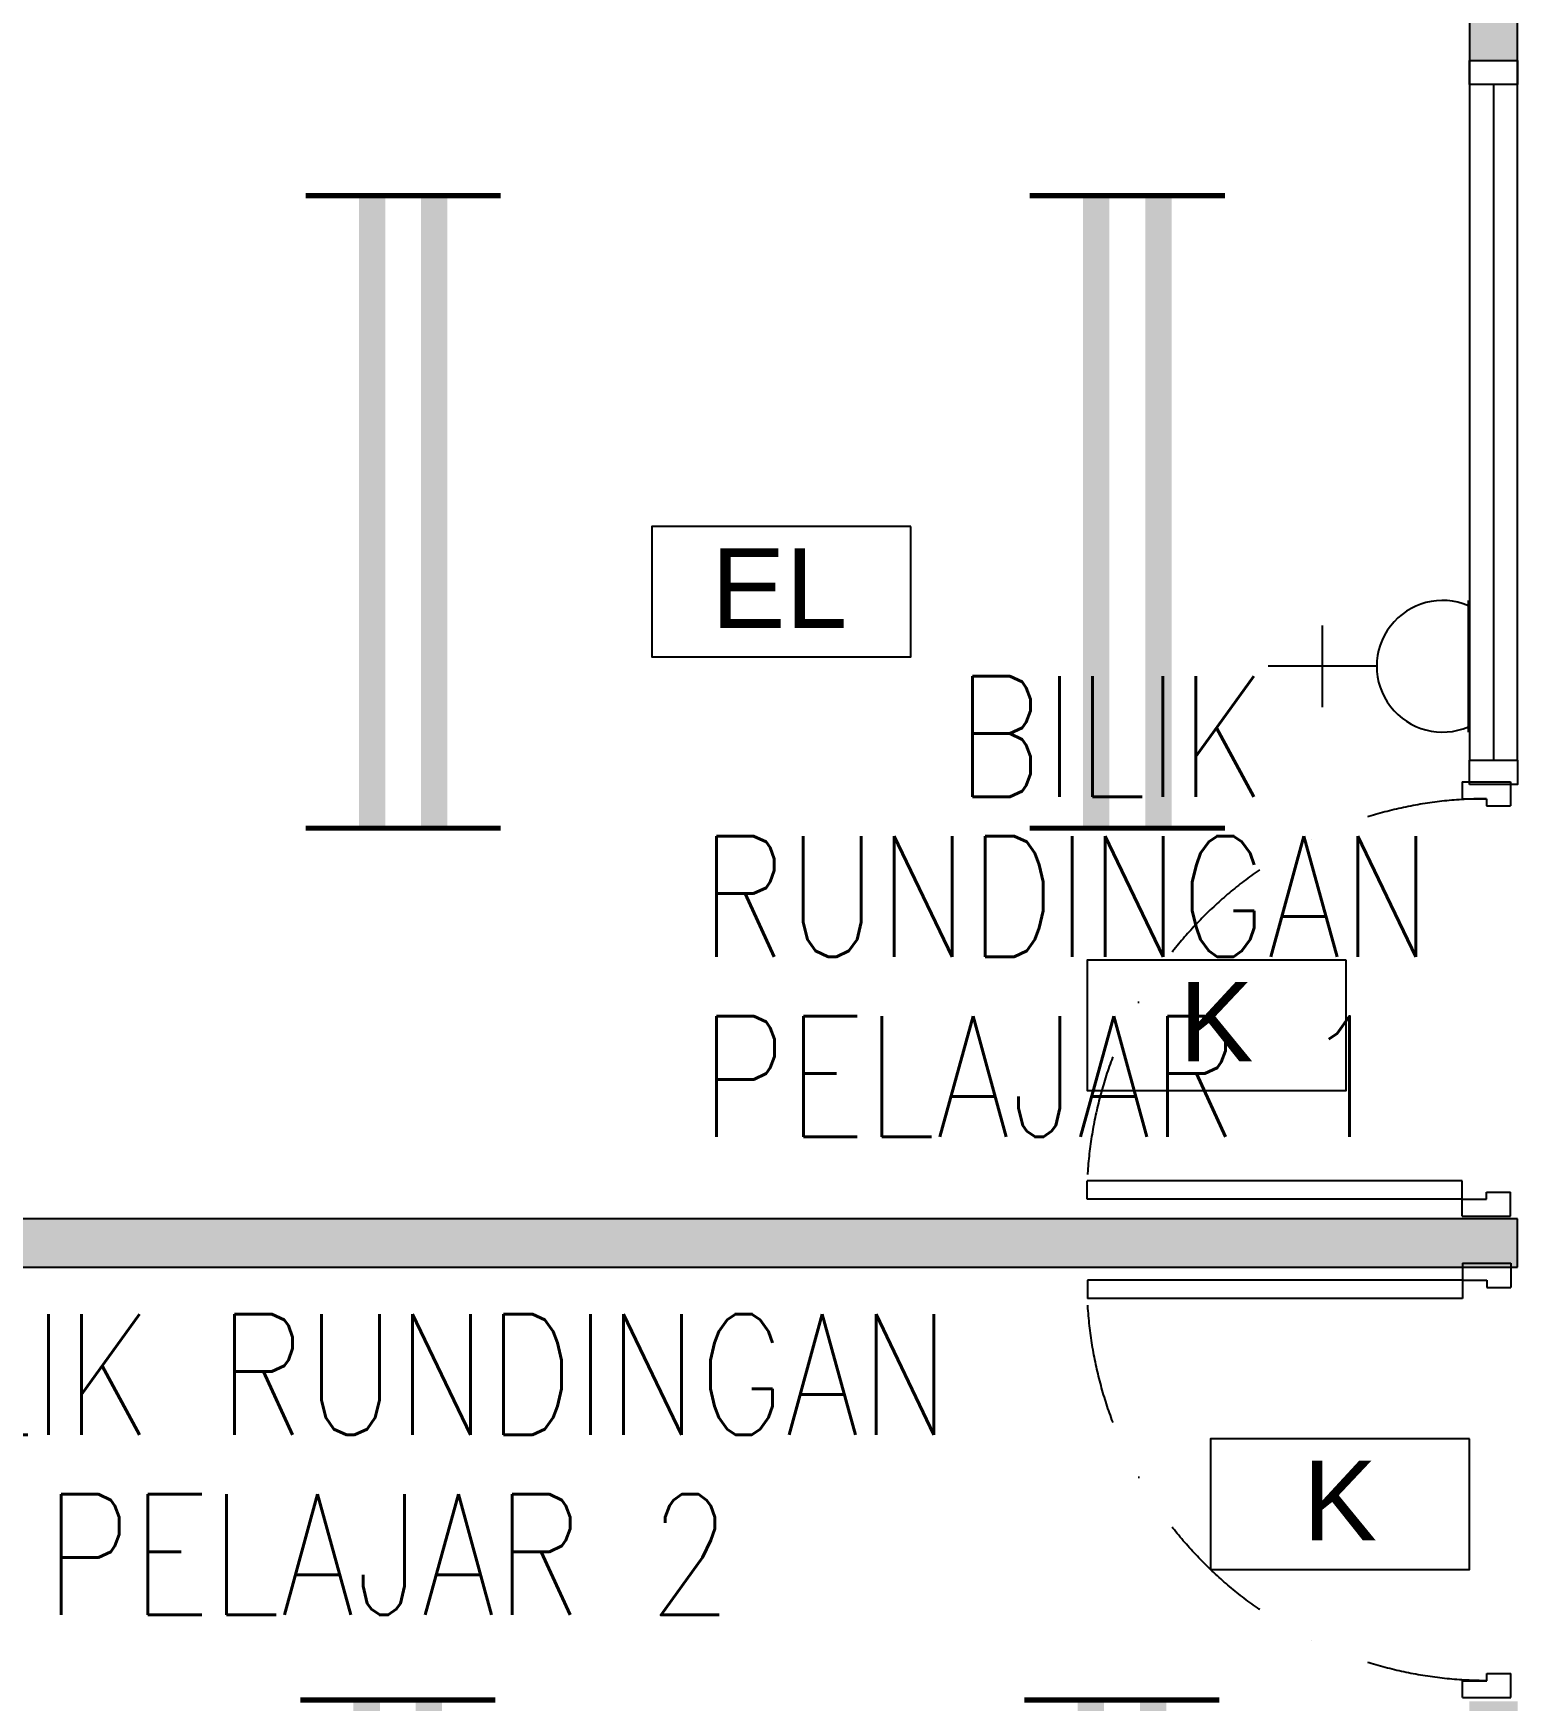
# Model space of a CAD drawing. Header units: inches. Extents: x -106706990 to 300603, y -86718466 to 1728185.
# Drawn here: x 27914 to 30989, y 40256 to 43710 of the extents above; entities that cross this region are included whole.
import ezdxf
from ezdxf.enums import TextEntityAlignment as Align

# ---------------------------------------------------------------- set-up
doc = ezdxf.new("R2010")
doc.units = ezdxf.units.IN
doc.header["$MEASUREMENT"] = 0
doc.linetypes.add('DASHDOT', pattern=[1, 0.5, -0.25, 0, -0.25])
doc.linetypes.add('HIDDEN', pattern=[0.375, 0.25, -0.125])
for name, color, linetype in [('A-DOOR', 9, 'Continuous'), ('A-HATCH', 8, 'Continuous'), ('A-PARTITION', 4, 'Continuous'), ('A-ROOMSYM', 3, 'Continuous'), ('A-WIN', 9, 'Continuous'), ('EL LIGHT', 6, 'Continuous'), ('ELECT', 6, 'Continuous'), ('K LIGHT', 3, 'Continuous'), ('LAMP', 5, 'Continuous')]:
    doc.layers.add(name, color=color, linetype=linetype)
doc.styles.add('arial', font='arial.ttf')
doc.styles.add('style1', font='romans.shx', dxfattribs={"height": 750})

# ---------------------------------------------------------------- blocks, each defined once
blk = doc.blocks.new('A$C4F656F16')
at = {"layer": 'A-DOOR', "color": 8}
for p, q in [((35, 100), (35, 877.1)), ((35, 877.1), (73, 877.1)), ((73, 100), (73, 877.1)), ((35, 100), (73, 100))]:
    blk.add_line(p, q, dxfattribs=at)
at = {"layer": 'A-DOOR', "color": 8, "linetype": 'Continuous'}
for p, q in [((0, 100), (35, 100)), ((0, 100), (0, 100)), ((0, 100), (0, 0)), ((0, 100), (0, 100)), ((35, 100), (35, 50)), ((900, 100), (865, 100)), ((865, 100), (865, 50)), ((900, 100), (900, 100)), ((900, 100), (900, 0)), ((900, 100), (900, 100)), ((35, 50), (50, 50)), ((50, 50), (50, 0)), ((865, 50), (850, 50)), ((850, 50), (850, 0)), ((0, 0), (50, 0)), ((900, 0), (850, 0))]:
    blk.add_line(p, q, dxfattribs=at)
at = {"layer": 'A-DOOR', "color": 8, "linetype": 'DASHDOT', "ltscale": 500}
blk.add_arc((35, 48), 830, 0.1381, 87.3759, dxfattribs=at)
blk = doc.blocks.new('YBC 236')
at = {"layer": 'LAMP'}
for points, const_width in [([(-134681.8, 193808.3), (-134681.8, 193533.1)], 10.9), ([(-133371.4, 193808.3), (-133371.4, 193533.1)], 10.9), ([(-134681.8, 193670.7), (-133371.4, 193670.7)], 54.6), ([(-134681.8, 193679.4), (-134681.8, 193404.2)], 10.9), ([(-133371.4, 193679.4), (-133371.4, 193404.2)], 10.9), ([(-134681.8, 193541.8), (-133371.4, 193541.8)], 54.6)]:
    blk.add_lwpolyline(points, dxfattribs=dict(at, const_width=const_width))
blk = doc.blocks.new('*U239')
at = {"layer": 'LAMP'}
blk.add_blockref('YBC 236', (134026.6, -193606.2, -5.5), dxfattribs=at)
blk = doc.blocks.new('*U240')
at = {"layer": 'LAMP', "color": 0, "linetype": 'ByBlock', "lineweight": -2, "transparency": 16777216}
for p in [(0, 3000), (0, 1500), (0, 0)]:
    blk.add_blockref('*U239', p, dxfattribs=at)
blk = doc.blocks.new('*U241')
at = {"layer": 'LAMP'}
blk.add_blockref('YBC 236', (134026.6, -193606.2, -5.5), dxfattribs=at)
blk = doc.blocks.new('*U242')
at = {"layer": 'LAMP', "color": 0, "linetype": 'ByBlock', "lineweight": -2, "transparency": 16777216}
for p in [(0, 3000), (0, 1500), (0, 0)]:
    blk.add_blockref('*U241', p, dxfattribs=at)
blk = doc.blocks.new('EXIT LAMP')
at = {"layer": 'K LIGHT', "color": 3}
blk.add_lwpolyline([(54141.1, 5237.4), (53604.6, 5237.4), (53604.6, 4967.1), (54141.1, 4967.1)], close=True, dxfattribs=at)
at = {"layer": 'K LIGHT', "color": 3, "style": 'arial'}
blk.add_text('K', height=164.8, dxfattribs=at).set_placement((53795.7, 5027.4))
blk = doc.blocks.new('EMERGENCY LIGHT')
at = {"layer": 'EL LIGHT', "color": 6}
blk.add_lwpolyline([(49517.9, 4899.8), (48981.4, 4899.8), (48981.4, 4629.5), (49517.9, 4629.5)], close=True, dxfattribs=at)
at = {"layer": 'EL LIGHT', "color": 6, "style": 'arial'}
blk.add_text('EL', height=164.84, dxfattribs=at).set_placement((49104.8, 4689.8))
blk = doc.blocks.new('SOCKET')
at = {"layer": 'ELECT', "color": 6}
for p, q in [((15248.7, 25891.4), (15248.7, 26116.4)), ((15164.3, 26003.9), (15333.1, 26003.9)), ((15112.3, 25701.6), (15385.1, 25701.6))]:
    blk.add_line(p, q, dxfattribs=at)
blk.add_arc((15248.7, 25755), 136.4, 336.9763, 203.0237, dxfattribs=at)

msp = doc.modelspace()

# ---------------------------------------------------------------- hatches: boundary and pattern name
at = {"layer": 'A-HATCH'}
h = msp.add_hatch(dxfattribs=at)
h.set_pattern_fill('DOTS', color=8, scale=800)
h.set_pattern_definition([(0, (2570.67, -195605.69), (25, 50), [0, -50])])
h.paths.add_polyline_path([(26488.8, 44204.4), (26388.8, 44204.4), (26388.8, 42154.4), (26488.8, 42154.4)])
h.paths.add_polyline_path([(30838.8, 41254.4), (26388.8, 41254.4), (26388.8, 41154.4), (26488.8, 41154.4), (30838.8, 41154.4)])
h.paths.add_polyline_path([(30988.8, 44204.4), (30888.8, 44204.4), (30888.8, 43654.4), (30988.8, 43654.4)])
h.paths.add_polyline_path([(30988.8, 41254.4), (30888.8, 41254.4), (30838.8, 41254.4), (30838.8, 41154.4), (30988.8, 41154.4)])
h.paths.add_polyline_path([(26488.8, 40254.4), (26388.8, 40254.4), (26388.8, 40004.4), (26488.8, 40004.4)])
h.paths.add_polyline_path([(30888.8, 40029.4), (30988.8, 40029.4), (30988.8, 40254.4), (30888.8, 40254.4)])

# ---------------------------------------------------------------- linework, layer by layer
at = {"layer": 'A-PARTITION', "color": 8}
for p, q in [((30888.8, 44204.4), (30888.8, 43604.4)), ((30988.8, 43604.4), (30988.8, 44204.4)), ((30988.8, 41254.4), (26388.8, 41254.4)), ((30988.8, 41154.4), (30988.8, 41254.4)), ((26388.8, 41154.4), (30988.8, 41154.4))]:
    msp.add_line(p, q, dxfattribs=at)
at = {"layer": 'A-WIN', "color": 8, "ltscale": 790000000.0}
for p, q in [((30888.8, 43604.4), (30888.8, 42204.4)), ((30988.8, 42204.4), (30988.8, 43604.4))]:
    msp.add_line(p, q, dxfattribs=at)
at = {"layer": 'A-WIN', "color": 8}
msp.add_line((30938.8, 43604.4), (30938.8, 42204.4), dxfattribs=at)
for points in [[(30888.8, 43604.4), (30888.8, 43654.4), (30988.8, 43654.4), (30988.8, 43604.4)], [(30888.8, 42154.4), (30888.8, 42204.4), (30988.8, 42204.4), (30988.8, 42154.4)]]:
    msp.add_lwpolyline(points, close=True, dxfattribs=at)

# ---------------------------------------------------------------- block references
at = {"layer": 'A-DOOR', "color": 8, "rotation": 90}
msp.add_blockref('A$C4F656F16', (30974.2, 41259.7), dxfattribs=at)
at = {"layer": 'A-DOOR', "color": 8, "xscale": -1, "rotation": 90}
msp.add_blockref('A$C4F656F16', (30974.7, 41162.3), dxfattribs=at)
at = {"layer": 'ELECT', "color": 7, "linetype": 'HIDDEN', "rotation": 89.99999999999937}
msp.add_blockref('SOCKET', (56588.3, 27150.4), dxfattribs=at)
at = {"layer": 'LAMP', "color": 0, "rotation": 270}
for name, p in [('*U240', (27180.3, 42718.8, -5.5)), ('*U242', (27169.1, 39602.4, -5.5))]:
    msp.add_blockref(name, p, dxfattribs=at)
at = {"layer": 'LAMP', "color": 0}
for name, p in [('EMERGENCY LIGHT', (-19786.2, 37788.8)), ('EXIT LAMP', (-23507.6, 36553)), ('EXIT LAMP', (-23252, 35560.8))]:
    msp.add_blockref(name, p, dxfattribs=at)

# ---------------------------------------------------------------- texts
at = {"layer": 'A-ROOMSYM', "color": 8, "style": 'style1', "width": 0.8}
for s, p in [('BILIK ', (30215.3, 42128.5)), ('RUNDINGAN', (30053.3, 41797.4)), ('PELAJAR 1', (30006.4, 41424.1)), ('BILIK RUNDINGAN', (28665.5, 40806.8)), ('PELAJAR 2', (28648.9, 40433.6))]:
    msp.add_text(s, height=250, dxfattribs=at).set_placement(p, align=Align.CENTER)

doc.saveas('drawing.dxf')
